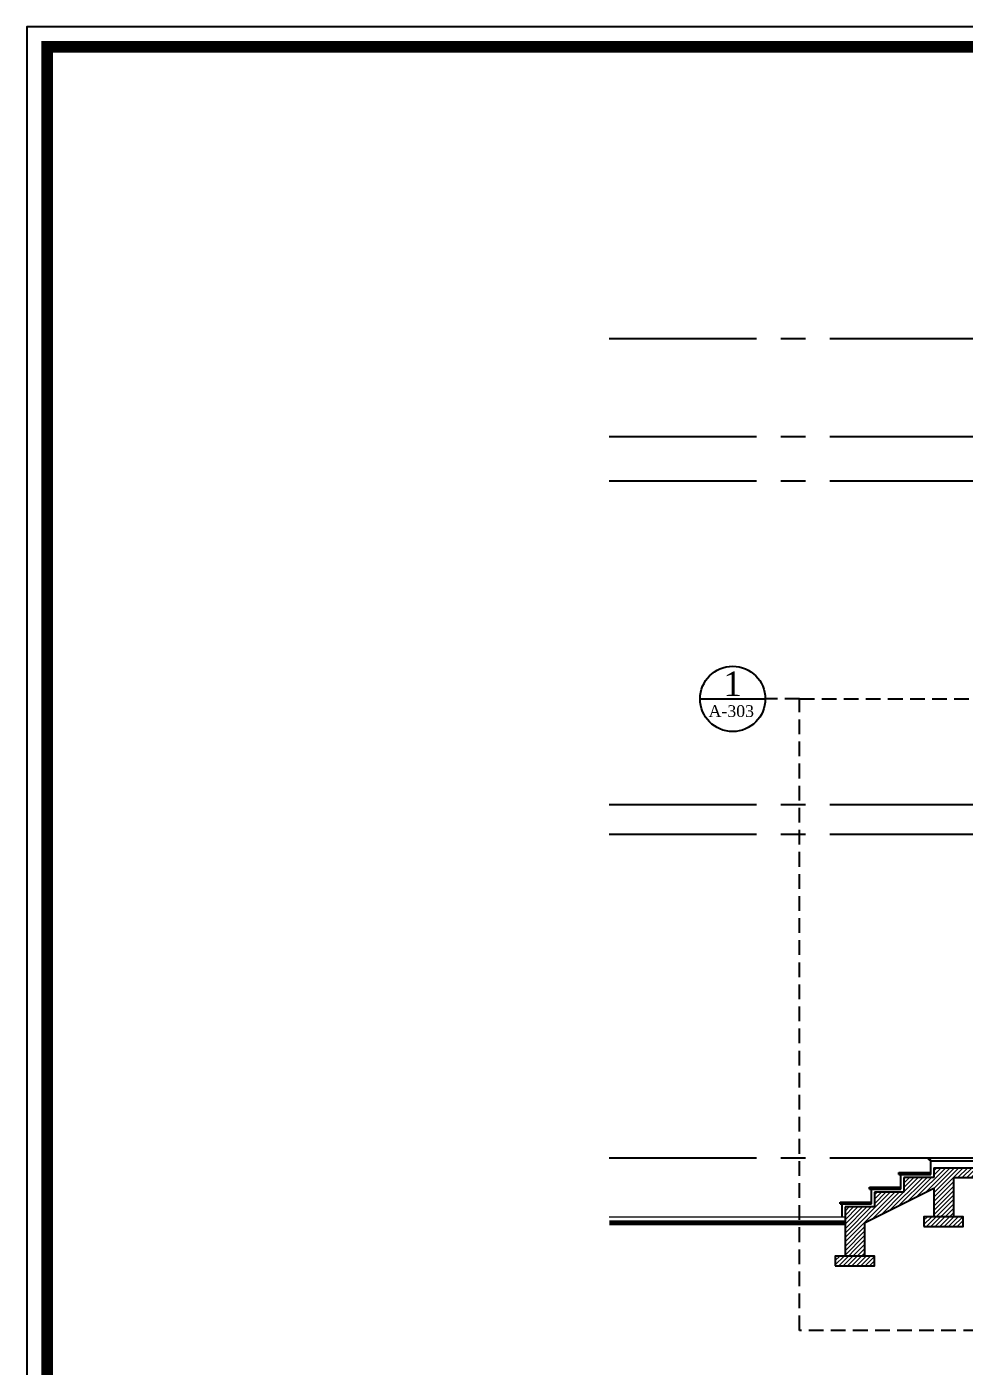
# Model space of a CAD drawing. Header units: centimetres. Extents: x 7997 to 116674, y 1017 to 13844.
# Drawn here: x 73579 to 74535, y 9407 to 10772 of the extents above; entities that cross this region are included whole.
import ezdxf

# ---------------------------------------------------------------- set-up
doc = ezdxf.new("R2010")
doc.units = ezdxf.units.CM
doc.header["$LTSCALE"] = 200
for name, pattern in [('A-106-Typical Floor Plan$0$HIDDEN', [0.375, 0.25, -0.125]), ('CENTER2', [1.125, 0.75, -0.125, 0.125, -0.125]), ('DASHED2', [0.375, 0.25, -0.125])]:
    doc.linetypes.add(name, pattern=pattern)
for name, color, linetype in [('AXIS', 9, 'CENTER2'), ('COL', 1, 'Continuous'), ('DIM', 11, 'Continuous'), ('GRID', 9, 'DASHED2'), ('STEP', 7, 'Continuous')]:
    doc.layers.add(name, color=color, linetype=linetype)
for name, color, linetype, lineweight in [('HA', 251, 'Continuous', 0), ('HATCH', 8, 'Continuous', 5), ('Level 10', 7, 'Continuous', 0), ('WALL', 3, 'Continuous', 25)]:
    doc.layers.add(name, color=color, linetype=linetype, lineweight=lineweight)
doc.styles.add('STYLE1', font='times.ttf')

# ---------------------------------------------------------------- blocks, each defined once
blk = doc.blocks.new('08-TITLE SHEET-selattin', base_point=(45714.8, -203081.4))
at = {"color": 0}
blk.add_lwpolyline([(51244.8, -203081.4), (45714.8, -203081.4), (45714.8, -206921.4), (51244.8, -206921.4)], close=True, dxfattribs=at)
at = {"color": 0, "linetype": 'ByBlock', "const_width": 17}
blk.add_lwpolyline([(45744.3, -206891.9), (51215.3, -206891.9), (51215.3, -203110.8), (45744.3, -203110.8)], close=True, dxfattribs=at)
at = {"layer": 'HA', "ltscale": 1.2}
blk.add_lwpolyline([(45714.8, -203081.4), (51244.8, -203081.4), (51244.8, -206921.4), (45714.8, -206921.4)], close=True, dxfattribs=at)

msp = doc.modelspace()

# ---------------------------------------------------------------- hatches: boundary and pattern name
at = {"layer": 'HATCH'}
h = msp.add_hatch(dxfattribs=at)
h.set_pattern_fill('ANSI31', color=8)
h.set_pattern_definition([(45, (36.6688, -45.4784), (-2.24506403, 2.24506403), [])])
h.paths.add_polyline_path([(75490.5233, 9599.5163), (75925.5233, 9599.5163), (75925.5233, 9559.5163), (75945.5233, 9559.5163), (75945.5233, 9599.5163), (76205.5234, 9599.5163), (76205.5234, 9609.5163), (74796.1444, 9609.5163), (74796.1444, 9599.5163), (75210.5233, 9599.5163), (75210.5233, 9559.5163), (75230.5233, 9559.5163), (75230.5233, 9599.5163), (75470.5233, 9599.5163), (75470.5233, 9559.5163), (75490.5233, 9559.5163)])
h.paths.add_polyline_path([(74720.5233, 9559.5163), (74740.5233, 9559.5163), (74740.5233, 9599.5163), (74796.1444, 9599.5163), (74796.1444, 9609.5163), (74503.5233, 9609.5163), (74503.5233, 9599.5163), (74473.0233, 9599.5163), (74473.0233, 9584.5163), (74443.0233, 9584.5163), (74443.0233, 9569.5163), (74413.0233, 9569.5163), (74413.0233, 9519.5163), (74433.0233, 9519.5163), (74433.0233, 9553.0775), (74503.5233, 9588.2553), (74503.5233, 9559.5163), (74523.5233, 9559.5163), (74523.5233, 9599.5163), (74720.5233, 9599.5163)])
h.paths.add_polyline_path([(74533.5233, 9549.5163), (74533.5233, 9559.5163), (74493.5233, 9559.5163), (74493.5233, 9549.5163)], flags=17)
h.paths.add_polyline_path([(74403.0233, 9509.5163), (74443.0233, 9509.5163), (74443.0233, 9519.5163), (74403.0233, 9519.5163)])

# ---------------------------------------------------------------- linework, layer by layer
at = {"linetype": 'Continuous'}
msp.add_lwpolyline([(73578.9978, 8084.0841), (77449.9978, 8084.0841), (77449.9978, 10772.0841), (73578.9978, 10772.0841)], close=True, dxfattribs=at)
at = {"layer": 'AXIS'}
for p, q in [((74172.6564, 10454.5163), (76571.7015, 10454.5163)), ((74172.6564, 10354.5163), (76571.7015, 10354.5163)), ((74172.6564, 10309.5163), (76571.7015, 10309.5163)), ((74172.6564, 9979.5163), (76571.7015, 9979.5163)), ((74172.6564, 9949.5163), (76571.7015, 9949.5163)), ((74172.6564, 9619.5163), (76571.7015, 9619.5163))]:
    msp.add_line(p, q, dxfattribs=at)
at = {"layer": 'COL'}
for p, q in [((74503.5233, 9609.5163), (76205.5234, 9609.5163)), ((74503.5233, 9609.5163), (74503.5233, 9599.5163)), ((74503.5233, 9599.5163), (74473.0233, 9599.5163)), ((74473.0233, 9599.5163), (74473.0233, 9584.5163)), ((74523.5233, 9599.5163), (74720.5233, 9599.5163)), ((74523.5233, 9599.5163), (74523.5233, 9559.5163)), ((74503.5233, 9588.2553), (74433.0233, 9553.0775)), ((74473.0233, 9584.5163), (74443.0233, 9584.5163)), ((74443.0233, 9584.5163), (74443.0233, 9569.5163)), ((74503.5233, 9588.2553), (74503.5233, 9559.5163)), ((74443.0233, 9569.5163), (74413.0233, 9569.5163)), ((74413.0233, 9569.5163), (74413.0233, 9519.5163)), ((74433.0233, 9553.0775), (74433.0233, 9519.5163))]:
    msp.add_line(p, q, dxfattribs=at)
for points in [[(74493.5233, 9549.5163), (74533.5233, 9549.5163), (74533.5233, 9559.5163), (74493.5233, 9559.5163)], [(74403.0233, 9509.5163), (74443.0233, 9509.5163), (74443.0233, 9519.5163), (74403.0233, 9519.5163)]]:
    msp.add_lwpolyline(points, close=True, dxfattribs=at)
at = {"layer": 'GRID', "linetype": 'Continuous', "ltscale": 150}
msp.add_line((74265.2905, 10087.2206), (74331.7693, 10087.2206), dxfattribs=at)
msp.add_circle((74298.5299, 10087.2206), 33.2394, dxfattribs=at)
at = {"layer": 'Level 10'}
msp.add_line((74172.6564, 9559.5163), (74413.0233, 9559.5163), dxfattribs=at)
at = {"layer": 'Level 10', "const_width": 5}
msp.add_lwpolyline([(74413.0233, 9553.2867), (74172.6564, 9553.2867)], dxfattribs=at)
at = {"layer": 'STEP'}
for p, q in [((74498.5233, 9619.5163), (76207.5234, 9619.5163)), ((74498.5233, 9617.5163), (74498.5233, 9619.5163)), ((74498.5233, 9617.5163), (74500.5233, 9617.5163)), ((74500.5233, 9602.5163), (74500.5233, 9617.5163)), ((74500.5233, 9616.5163), (76207.5234, 9616.5163)), ((74468.0233, 9602.5163), (74468.0233, 9604.5163)), ((74468.0233, 9604.5163), (74500.5233, 9604.5163)), ((74468.0233, 9602.5163), (74500.5233, 9602.5163)), ((74470.0233, 9587.5163), (74470.0233, 9602.5163)), ((74438.0233, 9587.5163), (74438.0233, 9589.5163)), ((74438.0233, 9589.5163), (74470.0233, 9589.5163)), ((74438.0233, 9587.5163), (74470.0233, 9587.5163)), ((74440.0233, 9572.5163), (74440.0233, 9587.5163)), ((74408.0233, 9572.5163), (74408.0233, 9574.5163)), ((74408.0233, 9574.5163), (74440.0233, 9574.5163)), ((74408.0233, 9572.5163), (74440.0233, 9572.5163)), ((74410.0233, 9559.5163), (74410.0233, 9572.5163))]:
    msp.add_line(p, q, dxfattribs=at)
at = {"layer": 'WALL', "color": 8, "linetype": 'A-106-Typical Floor Plan$0$HIDDEN', "ltscale": 0.3}
msp.add_line((74366.7863, 10087.2206), (74331.7693, 10087.2206), dxfattribs=at)
msp.add_lwpolyline([(74366.7863, 10087.2206), (74796.1444, 10087.2206), (74796.1444, 9443.7474), (74366.7863, 9443.7474)], close=True, dxfattribs=at)

# ---------------------------------------------------------------- block references
at = {"layer": 'DIM', "color": 0, "linetype": 'Continuous', "xscale": 0.7000000000000026, "yscale": 0.7000000000000026, "zscale": 0.7000000000000026}
msp.add_blockref('08-TITLE SHEET-selattin', (73578.9978, 10772.0841), dxfattribs=at)

# ---------------------------------------------------------------- texts
at = {"layer": 'DIM', "color": 7, "linetype": 'ByBlock', "style": 'STYLE1'}
for s, height, p in [('1', 25, (74288.9373, 10090.1802)), ('A-303', 12, (74273.9453, 10068.7755))]:
    msp.add_text(s, height=height, dxfattribs=at).set_placement(p)

doc.saveas('drawing.dxf')
